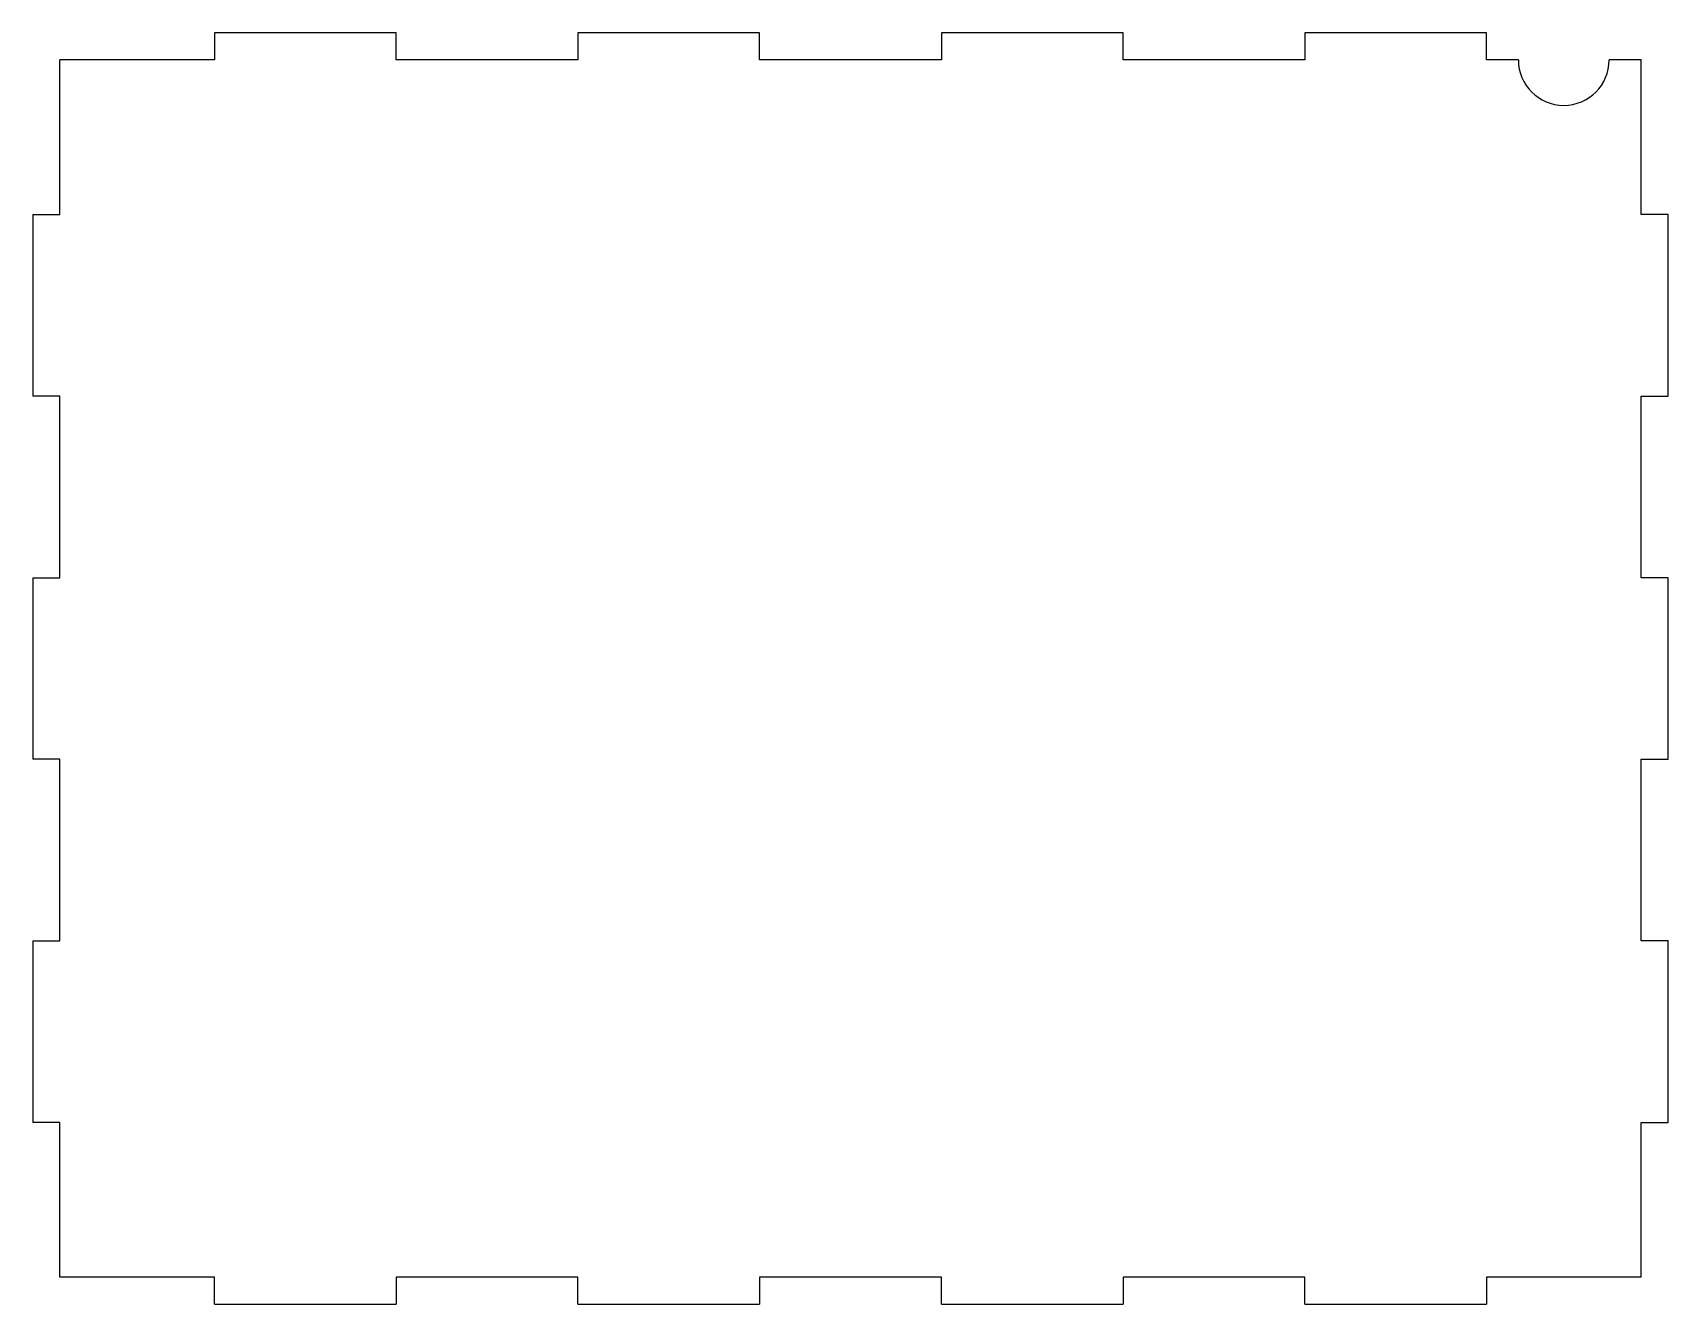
# Model space of a CAD drawing. Header units: millimetres. Extents: x -180 to 180, y -140 to 140.
import ezdxf

# ---------------------------------------------------------------- set-up
doc = ezdxf.new("R2010")
doc.units = ezdxf.units.MM

msp = doc.modelspace()

# ---------------------------------------------------------------- linework, layer by layer
at = {"color": 7, "linetype": 'Continuous', "lineweight": 25}
for p, q in [((-100, 140), (-140, 140)), ((-140, 140), (-140, 134)), ((-100, 134), (-100, 140)), ((-20, 140), (-60, 140)), ((-60, 140), (-60, 134)), ((-20, 134), (-20, 140)), ((60, 140), (20, 140)), ((20, 140), (20, 134)), ((60, 134), (60, 140)), ((140, 140), (100, 140)), ((100, 140), (100, 134)), ((140, 134), (140, 140)), ((-140, 134), (-174, 134)), ((-174, 100), (-174, 134)), ((-60, 134), (-100, 134)), ((20, 134), (-20, 134)), ((100, 134), (60, 134)), ((147, 134), (140, 134)), ((174, 134), (167, 134)), ((174, 100), (174, 134)), ((-180, 100), (-174, 100)), ((-180, 100), (-180, 60)), ((180, 100), (174, 100)), ((180, 60), (180, 100)), ((-174, 60), (-180, 60)), ((-174, 20), (-174, 60)), ((174, 20), (174, 60)), ((174, 60), (180, 60)), ((-180, 20), (-174, 20)), ((-180, 20), (-180, -20)), ((180, 20), (174, 20)), ((180, -20), (180, 20)), ((-174, -20), (-180, -20)), ((-174, -60), (-174, -20)), ((174, -60), (174, -20)), ((174, -20), (180, -20)), ((-180, -60), (-174, -60)), ((-180, -60), (-180, -100)), ((180, -60), (174, -60)), ((180, -100), (180, -60)), ((-174, -100), (-180, -100)), ((-174, -134), (-174, -100)), ((174, -134), (174, -100)), ((174, -100), (180, -100)), ((-140, -134), (-174, -134)), ((-140, -140), (-140, -134)), ((-100, -134), (-100, -140)), ((-60, -134), (-100, -134)), ((-60, -140), (-60, -134)), ((-20, -134), (-20, -140)), ((20, -134), (-20, -134)), ((20, -140), (20, -134)), ((60, -134), (60, -140)), ((100, -134), (60, -134)), ((100, -140), (100, -134)), ((140, -134), (140, -140)), ((174, -134), (140, -134)), ((-140, -140), (-100, -140)), ((-60, -140), (-20, -140)), ((20, -140), (60, -140)), ((100, -140), (140, -140))]:
    msp.add_line(p, q, dxfattribs=at)
msp.add_arc((157, 134), 10, 180, 0, dxfattribs=at)

doc.saveas('drawing.dxf')
